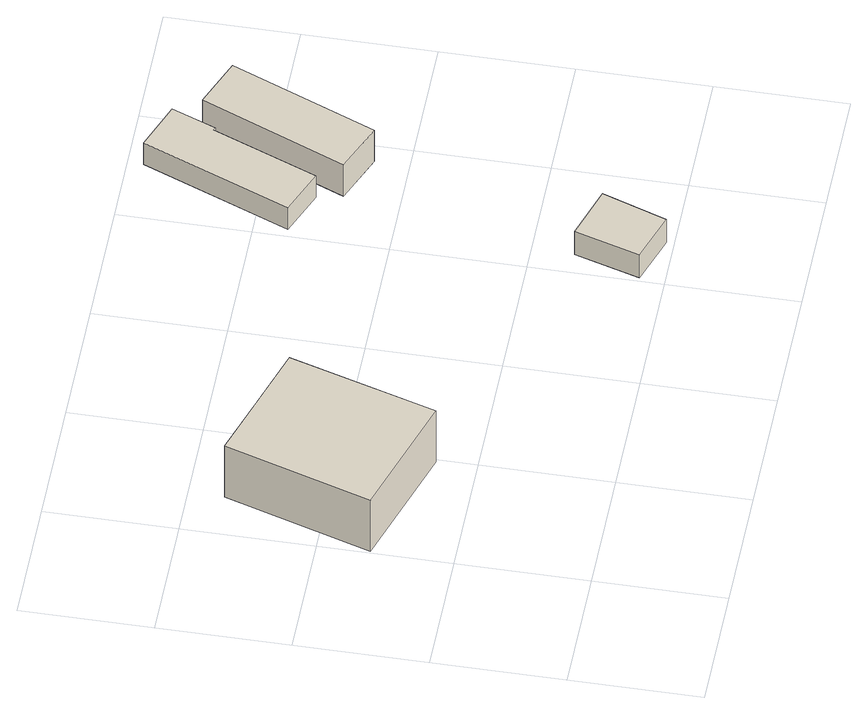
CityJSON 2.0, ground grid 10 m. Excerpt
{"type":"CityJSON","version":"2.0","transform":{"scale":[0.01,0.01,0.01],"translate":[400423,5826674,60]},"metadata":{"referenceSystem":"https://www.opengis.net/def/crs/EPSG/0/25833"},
"CityObjects":{
"building1":{"type":"Building","attributes":{"Gemeindeschluessel":"11000011","BezugspunktDach":"2200","function":"31001_1010","measuredHeight":6.36,"storeysAboveGround":2},"address":[{"country":"Germany","locality":"Berlin","thoroughfareNumber":"117","thoroughfareName":"Straße 6"}],"geometry":[{"type":"Solid","lod":"1","boundaries":[[[[0,1,2,3,4]],[[5,6,7,8,9]],[[5,9,4,3]],[[6,5,3,2]],[[7,6,2,1]],[[8,7,1,0]],[[9,8,0,4]]]]}]},
"building2":{"type":"Building","attributes":{"Gemeindeschluessel":"11000011","BezugspunktDach":"2200","function":"31001_2143","measuredHeight":2.34,"storeysAboveGround":1},"address":[{"country":"Germany","locality":"Berlin","thoroughfareNumber":"117 (1)","thoroughfareName":"Straße 6"}],"geometry":[{"type":"Solid","lod":"1","boundaries":[[[[10,11,12,13]],[[14,15,16,17]],[[14,17,13,12]],[[15,14,12,11]],[[16,15,11,10]],[[17,16,10,13]]]]}]},
"building3":{"type":"Building","attributes":{"Gemeindeschluessel":"11000011","BezugspunktDach":"2200","function":"31001_2143","measuredHeight":2.2,"storeysAboveGround":1},"address":[{"country":"Germany","locality":"Berlin","thoroughfareNumber":"115 (2)","thoroughfareName":"Straße 6"}],"geometry":[{"type":"Solid","lod":"1","boundaries":[[[[18,19,20,21,22,23]],[[24,25,26,27,28,29]],[[24,29,23,22]],[[25,24,22,21]],[[26,25,21,20]],[[27,26,20,19]],[[28,27,19,18]],[[29,28,18,23]]]]}]},
"building4":{"type":"Building","attributes":{"Gemeindeschluessel":"11000011","BezugspunktDach":"2200","function":"31001_1010","measuredHeight":3.21,"storeysAboveGround":1},"address":[{"country":"Germany","locality":"Berlin","thoroughfareNumber":"115 (3)","thoroughfareName":"Straße 6"}],"geometry":[{"type":"Solid","lod":"1","boundaries":[[[[30,31,32,33]],[[34,35,36,37]],[[34,37,33,32]],[[35,34,32,31]],[[36,35,31,30]],[[37,36,30,33]]]]}]}
},
"vertices":[
[967,1303,587],[1307,2432,587],[833,2584,587],[359,2736,587],[4,1612,587],[359,2736,62],[833,2584,62],[1307,2432,62],[967,1303,62],[4,1612,62],
[3421,62,280],[3596,559,280],[3188,689,280],[3040,190,280],[3188,689,46],[3596,559,46],[3421,62,46],[3040,190,46],
[3414,2608,278],[3737,3412,278],[3760,3402,278],[3893,3740,278],[3523,3883,278],[3063,2751,278],[3523,3883,58],[3893,3740,58],[3760,3402,58],[3737,3412,58],[3414,2608,58],[3063,2751,58],
[3839,2261,379],[4299,3373,379],[3920,3526,379],[3459,2417,379],[3920,3526,58],[4299,3373,58],[3839,2261,58],[3459,2417,58]
]}
